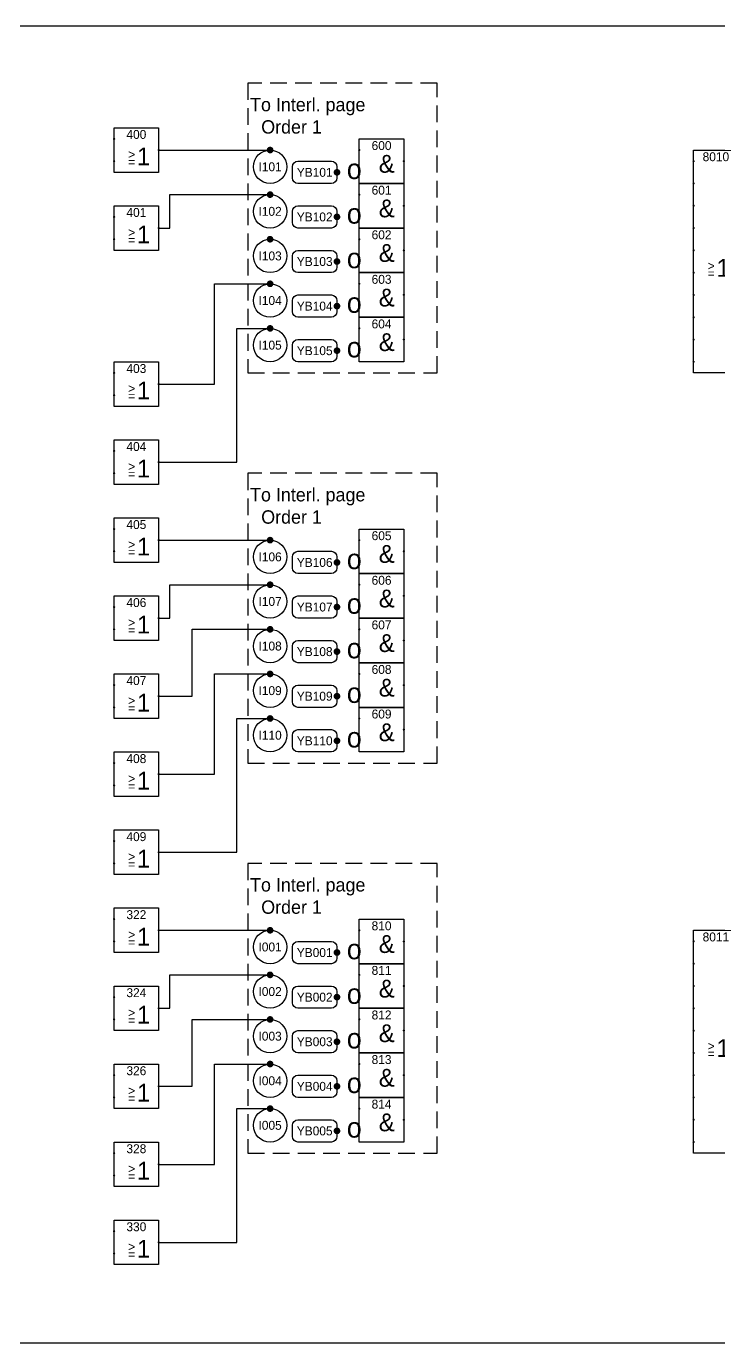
# Model space of a CAD drawing. Extents: x 0 to 2880, y 21 to 2078.
# Drawn here: x 311 to 621, y 40 to 630 of the extents above; entities that cross this region are included whole.
import ezdxf
from ezdxf.enums import TextEntityAlignment as Align

# ---------------------------------------------------------------- set-up
doc = ezdxf.new("R2010")
doc.units = 0
doc.header["$LTSCALE"] = 15
doc.header["$MEASUREMENT"] = 0
doc.linetypes.add('DASHED', pattern=[0.75, 0.5, -0.25])
doc.layers.get('0').update_dxf_attribs({"linetype": 'CONTINUOUS'})
doc.layers.add('1', color=7, linetype='CONTINUOUS')
doc.layers.add('1_COM', color=7, linetype='CONTINUOUS')
doc.styles.add('MONOTXT', font='MetsoMono.ttf')
doc.styles.get("Standard").update_dxf_attribs({"font": 'MetsoMono.ttf'})

# ---------------------------------------------------------------- blocks, each defined once
blk = doc.blocks.new('-LABEL_LEFT')
at = {"color": 7}
blk.add_lwpolyline([(-17.5, 5), (-2.5, 5, -0.41), (0, 2.5), (0, -2.5, -0.41), (-2.5, -5), (-17.5, -5, -0.41), (-20, -2.5), (-20, 2.5, -0.41), (-17.5, 5)], format="xyb", dxfattribs=at)
at = {"const_width": 1.5}
blk.add_lwpolyline([(0, -0.75, 1), (0, 0.75, 1)], format="xyb", close=True, dxfattribs=at)
at = {"color": 7}
for tag, p in [('$COMMENT1', (-23, 0)), ('$COMMENT2', (-23, -5))]:
    blk.add_attdef(tag, text='', height=4, dxfattribs=at).set_placement(p, align=Align.MIDDLE_RIGHT)
blk.add_attdef('$NAME', text='', height=4).set_placement((-10, 0), align=Align.MIDDLE)
at = {"flags": 2}
blk.add_attdef('$CP', (0, 0), '', height=2.5, dxfattribs=at)
blk = doc.blocks.new('-FADMINM')
at = {"color": 7}
blk.add_lwpolyline([(100, 40), (860, 40), (860, 630.5), (100, 630.5)], close=True, dxfattribs=at)
for tag, p in [('$DESTINATION', (248.61, 621.58)), ('$NAME', (107.28, 613.9)), ('$EXECUTION', (241.35, 609.39)), ('$ORDINAL', (241.35, 597.39))]:
    blk.add_attdef(tag, p, '', height=5)
blk = doc.blocks.new('-LOO2L')
at = {"color": 7, "const_width": 0.5}
for points in [[(-0.25, 0, 1), (0.25, 0, 1)], [(19.75, -5, 1), (20.25, -5, 1)], [(-0.25, -10, 1), (0.25, -10, 1)]]:
    blk.add_lwpolyline(points, format="xyb", close=True, dxfattribs=at)
blk.add_lwpolyline([(0, 5), (20, 5), (20, -15), (0, -15), (0, 5)])
at = {"color": 7}
for s, height, p in [('>', 4, (6.32, -8.93)), ('1', 8, (10.28, -11.87)), ('=', 4, (6.32, -12.36))]:
    blk.add_text(s, height=height, dxfattribs=at).set_placement(p)
for tag, p in [('NOTA', (-5.6, -3)), ('NOTO', (20, -8)), ('NOTB', (-5.6, -13))]:
    blk.add_attdef(tag, p, '', height=9)
for tag, p, height, flags in [('A<BIN', (-1.91, -1.95), 4, 2), ('B<BIN', (-1.91, -11.77), 4, 2), ('$&F-ROW1', (6.29, -13.8), 1, 3)]:
    blk.add_attdef(tag, p, '', height=height, dxfattribs=dict(at, flags=flags))
blk.add_attdef('$ORDER', text='', height=4).set_placement((10, 0), align=Align.CENTER)
at = {"color": 7, "flags": 2}
blk.add_attdef('O>BIN', text='', height=4, dxfattribs=at).set_placement((16.01, -6.95), align=Align.RIGHT)
at = {"flags": 3}
blk.add_attdef('$NAME', (0.75, -6.53), '', height=4, dxfattribs=at)
blk = doc.blocks.new('-LABELU')
at = {"const_width": 1.5}
blk.add_lwpolyline([(0, -0.75, 1), (0, 0.75, 1)], format="xyb", close=True, dxfattribs=at)
blk.add_circle((0, -7.5), 7.5)
at = {"flags": 2}
blk.add_attdef('$CP', (0, 0), '', height=2.5, dxfattribs=at)
blk.add_attdef('$NAME', text='', height=4).set_placement((0, -7.5), align=Align.MIDDLE)
at = {"color": 7}
for tag, p in [('$COMMENT1', (9.85, -6.58)), ('$COMMENT2', (9.85, -12.42))]:
    blk.add_attdef(tag, p, '', height=4, dxfattribs=at)
blk = doc.blocks.new('-LOO10L')
at = {"color": 7, "const_width": 0.5}
for points in [[(-0.25, 0, 1), (0.25, 0, 1)], [(-0.25, -10, 1), (0.25, -10, 1)], [(-0.25, -20, 1), (0.25, -20, 1)], [(-0.25, -30, 1), (0.25, -30, 1)], [(-0.25, -40, 1), (0.25, -40, 1)], [(19.75, -45, 1), (20.25, -45, 1)], [(-0.25, -50, 1), (0.25, -50, 1)], [(-0.25, -60, 1), (0.25, -60, 1)], [(-0.25, -70, 1), (0.25, -70, 1)], [(-0.25, -80, 1), (0.25, -80, 1)], [(-0.25, -90, 1), (0.25, -90, 1)]]:
    blk.add_lwpolyline(points, format="xyb", close=True, dxfattribs=at)
blk.add_lwpolyline([(0, 5), (20, 5), (20, -95), (0, -95), (0, 5)])
at = {"color": 7}
for s, height, p in [('>', 4, (6.32, -48.93)), ('1', 8, (10.28, -51.87)), ('=', 4, (6.32, -52.36))]:
    blk.add_text(s, height=height, dxfattribs=at).set_placement(p)
for tag, p in [('NOTA', (-5.6, -3)), ('NOTB', (-5.6, -13)), ('NOTC', (-5.6, -23)), ('NOTD', (-5.6, -33)), ('NOTE', (-5.6, -43)), ('NOTO', (20, -48)), ('NOTF', (-5.6, -53)), ('NOTG', (-5.6, -63)), ('NOTH', (-5.6, -73)), ('NOTI', (-5.6, -83)), ('NOTJ', (-5.6, -93))]:
    blk.add_attdef(tag, p, '', height=9)
for tag, p, height, flags in [('A<BIN', (-1.91, -1.95), 4, 2), ('B<BIN', (-1.91, -11.95), 4, 2), ('C<BIN', (-1.91, -21.77), 4, 2), ('D<BIN', (-1.91, -31.77), 4, 2), ('E<BIN', (-1.91, -41.77), 4, 2), ('F<BIN', (-1.91, -51.95), 4, 2), ('G<BIN', (-1.91, -61.95), 4, 2), ('H<BIN', (-1.91, -71.77), 4, 2), ('I<BIN', (-1.91, -81.77), 4, 2), ('J<BIN', (-1.91, -91.77), 4, 2), ('$&F-ROW1', (6.29, -93.8), 1, 3)]:
    blk.add_attdef(tag, p, '', height=height, dxfattribs=dict(at, flags=flags))
blk.add_attdef('$ORDER', text='', height=4).set_placement((10, 0), align=Align.CENTER)
at = {"color": 7, "flags": 2}
blk.add_attdef('O>BIN', text='', height=4, dxfattribs=at).set_placement((16.01, -46.95), align=Align.RIGHT)
at = {"flags": 3}
blk.add_attdef('$NAME', (0.75, -46.53), '', height=4, dxfattribs=at)
blk = doc.blocks.new('-LOA2L')
at = {"color": 7, "const_width": 0.5}
for points in [[(-0.25, 0, 1), (0.25, 0, 1)], [(19.75, -5, 1), (20.25, -5, 1)], [(-0.25, -10, 1), (0.25, -10, 1)]]:
    blk.add_lwpolyline(points, format="xyb", close=True, dxfattribs=at)
blk.add_lwpolyline([(0, 5), (20, 5), (20, -15), (0, -15), (0, 5)])
at = {"color": 7}
blk.add_text('&', height=8, dxfattribs=at).set_placement((8.74, -10.17))
for tag, p in [('NOTA', (-5.6, -3)), ('NOTO', (20, -8)), ('NOTB', (-5.6, -13))]:
    blk.add_attdef(tag, p, '', height=9)
for tag, p, height, flags in [('A<BIN', (-1.91, -1.95), 4, 2), ('B<BIN', (-1.91, -11.77), 4, 2), ('$&F-ROW1', (6.29, -13.8), 1, 3)]:
    blk.add_attdef(tag, p, '', height=height, dxfattribs=dict(at, flags=flags))
blk.add_attdef('$ORDER', text='', height=4).set_placement((10, 0), align=Align.CENTER)
at = {"color": 7, "flags": 2}
blk.add_attdef('O>BIN', text='', height=4, dxfattribs=at).set_placement((16.01, -6.95), align=Align.RIGHT)
at = {"flags": 3}
blk.add_attdef('$NAME', (0.75, -6.53), '', height=4, dxfattribs=at)

msp = doc.modelspace()

# ---------------------------------------------------------------- linework, layer by layer
at = {"layer": '1', "color": 7}
for points in [[(205, 580, 0, 0, 0), (345, 580, 0, 0, 0), (345, 580, 5, 0, 0), (350, 580, 0, 0, 0)], [(420, 575, 0, 0, 0), (455, 575, 0, 0, 0), (455, 575, 5, 0, 0), (460, 575, 0, 0, 0)], [(450, 565, 0, 0, 0), (455, 565, 0, 0, 0), (455, 565, 5, 0, 0), (460, 565, 0, 0, 0)], [(480, 570, 0, 0, 0), (565, 570, 0, 0, 0), (565, 570, 0, 0, 0), (605, 570, 0, 0, 0), (605, 570, 5, 0, 0), (610, 570, 0, 0, 0)], [(480, 395, 0, 0, 0), (535, 395, 0, 0, 0), (535, 560, 0, 0, 0), (605, 560, 0, 0, 0), (605, 560, 5, 0, 0), (610, 560, 0, 0, 0)], [(420, 555, 0, 0, 0), (455, 555, 0, 0, 0), (455, 555, 5, 0, 0), (460, 555, 0, 0, 0)], [(480, 550, 0, 0, 0), (565, 550, 0, 0, 0), (565, 550, 0, 0, 0), (605, 550, 0, 0, 0), (605, 550, 5, 0, 0), (610, 550, 0, 0, 0)], [(205, 545, 0, 0, 0), (345, 545, 0, 0, 0), (345, 545, 5, 0, 0), (350, 545, 0, 0, 0)], [(450, 545, 0, 0, 0), (455, 545, 0, 0, 0), (455, 545, 5, 0, 0), (460, 545, 0, 0, 0)], [(420, 535, 0, 0, 0), (455, 535, 0, 0, 0), (455, 535, 5, 0, 0), (460, 535, 0, 0, 0)], [(480, 375, 0, 0, 0), (550, 375, 0, 0, 0), (550, 540, 0, 0, 0), (605, 540, 0, 0, 0), (605, 540, 5, 0, 0), (610, 540, 0, 0, 0)], [(480, 530, 0, 0, 0), (565, 530, 0, 0, 0), (565, 530, 0, 0, 0), (605, 530, 0, 0, 0), (605, 530, 5, 0, 0), (610, 530, 0, 0, 0)], [(450, 525, 0, 0, 0), (455, 525, 0, 0, 0), (455, 525, 5, 0, 0), (460, 525, 0, 0, 0)], [(480, 355, 0, 0, 0), (565, 355, 0, 0, 0), (565, 520, 0, 0, 0), (605, 520, 0, 0, 0), (605, 520, 5, 0, 0), (610, 520, 0, 0, 0)], [(420, 515, 0, 0, 0), (455, 515, 0, 0, 0), (455, 515, 5, 0, 0), (460, 515, 0, 0, 0)], [(480, 510, 0, 0, 0), (565, 510, 0, 0, 0), (565, 510, 0, 0, 0), (605, 510, 0, 0, 0), (605, 510, 5, 0, 0), (610, 510, 0, 0, 0)], [(450, 505, 0, 0, 0), (455, 505, 0, 0, 0), (455, 505, 5, 0, 0), (460, 505, 0, 0, 0)], [(480, 335, 0, 0, 0), (580, 335, 0, 0, 0), (580, 500, 0, 0, 0), (605, 500, 0, 0, 0), (605, 500, 5, 0, 0), (610, 500, 0, 0, 0)], [(420, 495, 0, 0, 0), (455, 495, 0, 0, 0), (455, 495, 5, 0, 0), (460, 495, 0, 0, 0)], [(480, 490, 0, 0, 0), (565, 490, 0, 0, 0), (565, 490, 0, 0, 0), (605, 490, 0, 0, 0), (605, 490, 5, 0, 0), (610, 490, 0, 0, 0)], [(450, 485, 0, 0, 0), (455, 485, 0, 0, 0), (455, 485, 5, 0, 0), (460, 485, 0, 0, 0)], [(480, 315, 0, 0, 0), (595, 315, 0, 0, 0), (595, 480, 0, 0, 0), (605, 480, 0, 0, 0), (605, 480, 5, 0, 0), (610, 480, 0, 0, 0)], [(205, 475, 0, 0, 0), (345, 475, 0, 0, 0), (345, 475, 5, 0, 0), (350, 475, 0, 0, 0)], [(205, 440, 0, 0, 0), (345, 440, 0, 0, 0), (345, 440, 5, 0, 0), (350, 440, 0, 0, 0)], [(205, 405, 0, 0, 0), (345, 405, 0, 0, 0), (345, 405, 5, 0, 0), (350, 405, 0, 0, 0)], [(420, 400, 0, 0, 0), (455, 400, 0, 0, 0), (455, 400, 5, 0, 0), (460, 400, 0, 0, 0)], [(450, 390, 0, 0, 0), (455, 390, 0, 0, 0), (455, 390, 5, 0, 0), (460, 390, 0, 0, 0)], [(420, 380, 0, 0, 0), (455, 380, 0, 0, 0), (455, 380, 5, 0, 0), (460, 380, 0, 0, 0)], [(205, 370, 0, 0, 0), (345, 370, 0, 0, 0), (345, 370, 5, 0, 0), (350, 370, 0, 0, 0)], [(450, 370, 0, 0, 0), (455, 370, 0, 0, 0), (455, 370, 5, 0, 0), (460, 370, 0, 0, 0)], [(420, 360, 0, 0, 0), (455, 360, 0, 0, 0), (455, 360, 5, 0, 0), (460, 360, 0, 0, 0)], [(450, 350, 0, 0, 0), (455, 350, 0, 0, 0), (455, 350, 5, 0, 0), (460, 350, 0, 0, 0)], [(420, 340, 0, 0, 0), (455, 340, 0, 0, 0), (455, 340, 5, 0, 0), (460, 340, 0, 0, 0)], [(205, 335, 0, 0, 0), (345, 335, 0, 0, 0), (345, 335, 5, 0, 0), (350, 335, 0, 0, 0)], [(450, 330, 0, 0, 0), (455, 330, 0, 0, 0), (455, 330, 5, 0, 0), (460, 330, 0, 0, 0)], [(420, 320, 0, 0, 0), (455, 320, 0, 0, 0), (455, 320, 5, 0, 0), (460, 320, 0, 0, 0)], [(450, 310, 0, 0, 0), (455, 310, 0, 0, 0), (455, 310, 5, 0, 0), (460, 310, 0, 0, 0)], [(205, 300, 0, 0, 0), (345, 300, 0, 0, 0), (345, 300, 5, 0, 0), (350, 300, 0, 0, 0)], [(205, 265, 0, 0, 0), (345, 265, 0, 0, 0), (345, 265, 5, 0, 0), (350, 265, 0, 0, 0)], [(205, 230, 0, 0, 0), (345, 230, 0, 0, 0), (345, 230, 5, 0, 0), (350, 230, 0, 0, 0)], [(420, 225, 0, 0, 0), (455, 225, 0, 0, 0), (455, 225, 5, 0, 0), (460, 225, 0, 0, 0)], [(480, 220, 0, 0, 0), (565, 220, 0, 0, 0), (565, 220, 0, 0, 0), (605, 220, 0, 0, 0), (605, 220, 5, 0, 0), (610, 220, 0, 0, 0)], [(450, 215, 0, 0, 0), (455, 215, 0, 0, 0), (455, 215, 5, 0, 0), (460, 215, 0, 0, 0)], [(420, 205, 0, 0, 0), (455, 205, 0, 0, 0), (455, 205, 5, 0, 0), (460, 205, 0, 0, 0)], [(480, 200, 0, 0, 0), (565, 200, 0, 0, 0), (565, 200, 0, 0, 0), (605, 200, 0, 0, 0), (605, 200, 5, 0, 0), (610, 200, 0, 0, 0)], [(205, 195, 0, 0, 0), (345, 195, 0, 0, 0), (345, 195, 5, 0, 0), (350, 195, 0, 0, 0)], [(450, 195, 0, 0, 0), (455, 195, 0, 0, 0), (455, 195, 5, 0, 0), (460, 195, 0, 0, 0)], [(420, 185, 0, 0, 0), (455, 185, 0, 0, 0), (455, 185, 5, 0, 0), (460, 185, 0, 0, 0)], [(450, 175, 0, 0, 0), (455, 175, 0, 0, 0), (455, 175, 5, 0, 0), (460, 175, 0, 0, 0)], [(480, 180, 0, 0, 0), (565, 180, 0, 0, 0), (565, 180, 0, 0, 0), (605, 180, 0, 0, 0), (605, 180, 5, 0, 0), (610, 180, 0, 0, 0)], [(420, 165, 0, 0, 0), (455, 165, 0, 0, 0), (455, 165, 5, 0, 0), (460, 165, 0, 0, 0)], [(205, 160, 0, 0, 0), (345, 160, 0, 0, 0), (345, 160, 5, 0, 0), (350, 160, 0, 0, 0)], [(480, 160, 0, 0, 0), (565, 160, 0, 0, 0), (565, 160, 0, 0, 0), (605, 160, 0, 0, 0), (605, 160, 5, 0, 0), (610, 160, 0, 0, 0)], [(450, 155, 0, 0, 0), (455, 155, 0, 0, 0), (455, 155, 5, 0, 0), (460, 155, 0, 0, 0)], [(420, 145, 0, 0, 0), (455, 145, 0, 0, 0), (455, 145, 5, 0, 0), (460, 145, 0, 0, 0)], [(480, 140, 0, 0, 0), (565, 140, 0, 0, 0), (565, 140, 0, 0, 0), (605, 140, 0, 0, 0), (605, 140, 5, 0, 0), (610, 140, 0, 0, 0)], [(450, 135, 0, 0, 0), (455, 135, 0, 0, 0), (455, 135, 5, 0, 0), (460, 135, 0, 0, 0)], [(205, 125, 0, 0, 0), (345, 125, 0, 0, 0), (345, 125, 5, 0, 0), (350, 125, 0, 0, 0)], [(205, 90, 0, 0, 0), (345, 90, 0, 0, 0), (345, 90, 5, 0, 0), (350, 90, 0, 0, 0)]]:
    msp.add_lwpolyline(points, format="xyseb", dxfattribs=at)
for points in [[(370, 575), (375, 575), (375, 575), (415, 575), (415, 575), (420, 575)], [(370, 540), (375, 540), (375, 555), (415, 555), (415, 555), (420, 555)], [(370, 470), (395, 470), (395, 515), (415, 515), (415, 515), (420, 515)], [(370, 435), (405, 435), (405, 495), (415, 495), (415, 495), (420, 495)], [(370, 400), (375, 400), (375, 400), (415, 400), (415, 400), (420, 400)], [(370, 365), (375, 365), (375, 380), (415, 380), (415, 380), (420, 380)], [(370, 330), (385, 330), (385, 360), (415, 360), (415, 360), (420, 360)], [(370, 295), (395, 295), (395, 340), (415, 340), (415, 340), (420, 340)], [(370, 260), (405, 260), (405, 320), (415, 320), (415, 320), (420, 320)], [(370, 225), (375, 225), (375, 225), (415, 225), (415, 225), (420, 225)], [(370, 190), (375, 190), (375, 205), (415, 205), (415, 205), (420, 205)], [(370, 155), (385, 155), (385, 185), (415, 185), (415, 185), (420, 185)], [(370, 120), (395, 120), (395, 165), (415, 165), (415, 165), (420, 165)], [(370, 85), (405, 85), (405, 145), (415, 145), (415, 145), (420, 145)]]:
    msp.add_lwpolyline(points, dxfattribs=at)
at = {"layer": '1_COM', "color": 6, "linetype": 'DASHED'}
for points in [[(410, 605), (410, 475), (495, 475), (495, 605), (410, 605)], [(410, 430), (410, 300), (495, 300), (495, 430), (410, 430)], [(410, 255), (410, 125), (495, 125), (495, 255), (410, 255)]]:
    msp.add_lwpolyline(points, dxfattribs=at)

# ---------------------------------------------------------------- block references
at = {"layer": '1', "color": 7}
msp.add_blockref('-FADMINM', (0, 0), dxfattribs=at)
ref = msp.add_blockref('-LOO2L', (350, 580), dxfattribs=at)
ref.add_attrib('$ORDER', '400', dxfattribs={"height": 4}).set_placement((360, 580), align=Align.CENTER)
ref = msp.add_blockref('-LOA2L', (460, 575), dxfattribs=at)
ref.add_attrib('$ORDER', '600', dxfattribs={"height": 4}).set_placement((470, 575), align=Align.CENTER)
ref.add_attrib('NOTB', 'o', (454.4, 562), dxfattribs={"height": 9})
ref = msp.add_blockref('-LABELU', (420, 575), dxfattribs=at)
ref.add_attrib('$NAME', 'I101', dxfattribs={"height": 4}).set_placement((420, 567.5), align=Align.MIDDLE)
ref = msp.add_blockref('-LOO10L', (610, 570), dxfattribs=at)
ref.add_attrib('$ORDER', '8010', dxfattribs={"height": 4}).set_placement((620, 570), align=Align.CENTER)
ref = msp.add_blockref('-LABEL_LEFT', (450, 565), dxfattribs=at)
ref.add_attrib('$NAME', 'YB101', dxfattribs={"height": 4}).set_placement((440, 565), align=Align.MIDDLE)
ref = msp.add_blockref('-LABELU', (420, 555), dxfattribs=at)
ref.add_attrib('$NAME', 'I102', dxfattribs={"height": 4}).set_placement((420, 547.5), align=Align.MIDDLE)
ref = msp.add_blockref('-LOA2L', (460, 555), dxfattribs=at)
ref.add_attrib('$ORDER', '601', dxfattribs={"height": 4}).set_placement((470, 555), align=Align.CENTER)
ref.add_attrib('NOTB', 'o', (454.4, 542), dxfattribs={"height": 9})
ref = msp.add_blockref('-LOO2L', (350, 545), dxfattribs=at)
ref.add_attrib('$ORDER', '401', dxfattribs={"height": 4}).set_placement((360, 545), align=Align.CENTER)
ref = msp.add_blockref('-LABEL_LEFT', (450, 545), dxfattribs=at)
ref.add_attrib('$NAME', 'YB102', dxfattribs={"height": 4}).set_placement((440, 545), align=Align.MIDDLE)
ref = msp.add_blockref('-LOA2L', (460, 535), dxfattribs=at)
ref.add_attrib('$ORDER', '602', dxfattribs={"height": 4}).set_placement((470, 535), align=Align.CENTER)
ref.add_attrib('NOTB', 'o', (454.4, 522), dxfattribs={"height": 9})
ref = msp.add_blockref('-LABELU', (420, 535), dxfattribs=at)
ref.add_attrib('$NAME', 'I103', dxfattribs={"height": 4}).set_placement((420, 527.5), align=Align.MIDDLE)
ref = msp.add_blockref('-LABEL_LEFT', (450, 525), dxfattribs=at)
ref.add_attrib('$NAME', 'YB103', dxfattribs={"height": 4}).set_placement((440, 525), align=Align.MIDDLE)
ref = msp.add_blockref('-LOA2L', (460, 515), dxfattribs=at)
ref.add_attrib('$ORDER', '603', dxfattribs={"height": 4}).set_placement((470, 515), align=Align.CENTER)
ref.add_attrib('NOTB', 'o', (454.4, 502), dxfattribs={"height": 9})
ref = msp.add_blockref('-LABELU', (420, 515), dxfattribs=at)
ref.add_attrib('$NAME', 'I104', dxfattribs={"height": 4}).set_placement((420, 507.5), align=Align.MIDDLE)
ref = msp.add_blockref('-LABEL_LEFT', (450, 505), dxfattribs=at)
ref.add_attrib('$NAME', 'YB104', dxfattribs={"height": 4}).set_placement((440, 505), align=Align.MIDDLE)
ref = msp.add_blockref('-LABELU', (420, 495), dxfattribs=at)
ref.add_attrib('$NAME', 'I105', dxfattribs={"height": 4}).set_placement((420, 487.5), align=Align.MIDDLE)
ref = msp.add_blockref('-LOA2L', (460, 495), dxfattribs=at)
ref.add_attrib('$ORDER', '604', dxfattribs={"height": 4}).set_placement((470, 495), align=Align.CENTER)
ref.add_attrib('NOTB', 'o', (454.4, 482), dxfattribs={"height": 9})
ref = msp.add_blockref('-LABEL_LEFT', (450, 485), dxfattribs=at)
ref.add_attrib('$NAME', 'YB105', dxfattribs={"height": 4}).set_placement((440, 485), align=Align.MIDDLE)
ref = msp.add_blockref('-LOO2L', (350, 475), dxfattribs=at)
ref.add_attrib('$ORDER', '403', dxfattribs={"height": 4}).set_placement((360, 475), align=Align.CENTER)
ref = msp.add_blockref('-LOO2L', (350, 440), dxfattribs=at)
ref.add_attrib('$ORDER', '404', dxfattribs={"height": 4}).set_placement((360, 440), align=Align.CENTER)
ref = msp.add_blockref('-LOO2L', (350, 405), dxfattribs=at)
ref.add_attrib('$ORDER', '405', dxfattribs={"height": 4}).set_placement((360, 405), align=Align.CENTER)
ref = msp.add_blockref('-LOA2L', (460, 400), dxfattribs=at)
ref.add_attrib('$ORDER', '605', dxfattribs={"height": 4}).set_placement((470, 400), align=Align.CENTER)
ref.add_attrib('NOTB', 'o', (454.4, 387), dxfattribs={"height": 9})
ref = msp.add_blockref('-LABELU', (420, 400), dxfattribs=at)
ref.add_attrib('$NAME', 'I106', dxfattribs={"height": 4}).set_placement((420, 392.5), align=Align.MIDDLE)
ref = msp.add_blockref('-LABEL_LEFT', (450, 390), dxfattribs=at)
ref.add_attrib('$NAME', 'YB106', dxfattribs={"height": 4}).set_placement((440, 390), align=Align.MIDDLE)
ref = msp.add_blockref('-LOA2L', (460, 380), dxfattribs=at)
ref.add_attrib('$ORDER', '606', dxfattribs={"height": 4}).set_placement((470, 380), align=Align.CENTER)
ref.add_attrib('NOTB', 'o', (454.4, 367), dxfattribs={"height": 9})
ref = msp.add_blockref('-LABELU', (420, 380), dxfattribs=at)
ref.add_attrib('$NAME', 'I107', dxfattribs={"height": 4}).set_placement((420, 372.5), align=Align.MIDDLE)
ref = msp.add_blockref('-LOO2L', (350, 370), dxfattribs=at)
ref.add_attrib('$ORDER', '406', dxfattribs={"height": 4}).set_placement((360, 370), align=Align.CENTER)
ref = msp.add_blockref('-LABEL_LEFT', (450, 370), dxfattribs=at)
ref.add_attrib('$NAME', 'YB107', dxfattribs={"height": 4}).set_placement((440, 370), align=Align.MIDDLE)
ref = msp.add_blockref('-LABELU', (420, 360), dxfattribs=at)
ref.add_attrib('$NAME', 'I108', dxfattribs={"height": 4}).set_placement((420, 352.5), align=Align.MIDDLE)
ref = msp.add_blockref('-LOA2L', (460, 360), dxfattribs=at)
ref.add_attrib('$ORDER', '607', dxfattribs={"height": 4}).set_placement((470, 360), align=Align.CENTER)
ref.add_attrib('NOTB', 'o', (454.4, 347), dxfattribs={"height": 9})
ref = msp.add_blockref('-LABEL_LEFT', (450, 350), dxfattribs=at)
ref.add_attrib('$NAME', 'YB108', dxfattribs={"height": 4}).set_placement((440, 350), align=Align.MIDDLE)
ref = msp.add_blockref('-LOA2L', (460, 340), dxfattribs=at)
ref.add_attrib('$ORDER', '608', dxfattribs={"height": 4}).set_placement((470, 340), align=Align.CENTER)
ref.add_attrib('NOTB', 'o', (454.4, 327), dxfattribs={"height": 9})
ref = msp.add_blockref('-LOO2L', (350, 335), dxfattribs=at)
ref.add_attrib('$ORDER', '407', dxfattribs={"height": 4}).set_placement((360, 335), align=Align.CENTER)
ref = msp.add_blockref('-LABELU', (420, 340), dxfattribs=at)
ref.add_attrib('$NAME', 'I109', dxfattribs={"height": 4}).set_placement((420, 332.5), align=Align.MIDDLE)
ref = msp.add_blockref('-LABEL_LEFT', (450, 330), dxfattribs=at)
ref.add_attrib('$NAME', 'YB109', dxfattribs={"height": 4}).set_placement((440, 330), align=Align.MIDDLE)
ref = msp.add_blockref('-LOA2L', (460, 320), dxfattribs=at)
ref.add_attrib('$ORDER', '609', dxfattribs={"height": 4}).set_placement((470, 320), align=Align.CENTER)
ref.add_attrib('NOTB', 'o', (454.4, 307), dxfattribs={"height": 9})
ref = msp.add_blockref('-LABELU', (420, 320), dxfattribs=at)
ref.add_attrib('$NAME', 'I110', dxfattribs={"height": 4}).set_placement((420, 312.5), align=Align.MIDDLE)
ref = msp.add_blockref('-LABEL_LEFT', (450, 310), dxfattribs=at)
ref.add_attrib('$NAME', 'YB110', dxfattribs={"height": 4}).set_placement((440, 310), align=Align.MIDDLE)
ref = msp.add_blockref('-LOO2L', (350, 300), dxfattribs=at)
ref.add_attrib('$ORDER', '408', dxfattribs={"height": 4}).set_placement((360, 300), align=Align.CENTER)
ref = msp.add_blockref('-LOO2L', (350, 265), dxfattribs=at)
ref.add_attrib('$ORDER', '409', dxfattribs={"height": 4}).set_placement((360, 265), align=Align.CENTER)
ref = msp.add_blockref('-LOO2L', (350, 230), dxfattribs=at)
ref.add_attrib('$ORDER', '322', dxfattribs={"height": 4}).set_placement((360, 230), align=Align.CENTER)
ref = msp.add_blockref('-LABELU', (420, 225), dxfattribs=at)
ref.add_attrib('$NAME', 'I001', dxfattribs={"height": 4}).set_placement((420, 217.5), align=Align.MIDDLE)
ref = msp.add_blockref('-LOA2L', (460, 225), dxfattribs=at)
ref.add_attrib('$ORDER', '810', dxfattribs={"height": 4}).set_placement((470, 225), align=Align.CENTER)
ref.add_attrib('NOTB', 'o', (454.4, 212), dxfattribs={"height": 9})
ref = msp.add_blockref('-LOO10L', (610, 220), dxfattribs=at)
ref.add_attrib('$ORDER', '8011', dxfattribs={"height": 4}).set_placement((620, 220), align=Align.CENTER)
ref = msp.add_blockref('-LABEL_LEFT', (450, 215), dxfattribs=at)
ref.add_attrib('$NAME', 'YB001', dxfattribs={"height": 4}).set_placement((440, 215), align=Align.MIDDLE)
ref = msp.add_blockref('-LOA2L', (460, 205), dxfattribs=at)
ref.add_attrib('$ORDER', '811', dxfattribs={"height": 4}).set_placement((470, 205), align=Align.CENTER)
ref.add_attrib('NOTB', 'o', (454.4, 192), dxfattribs={"height": 9})
ref = msp.add_blockref('-LABELU', (420, 205), dxfattribs=at)
ref.add_attrib('$NAME', 'I002', dxfattribs={"height": 4}).set_placement((420, 197.5), align=Align.MIDDLE)
ref = msp.add_blockref('-LOO2L', (350, 195), dxfattribs=at)
ref.add_attrib('$ORDER', '324', dxfattribs={"height": 4}).set_placement((360, 195), align=Align.CENTER)
ref = msp.add_blockref('-LABEL_LEFT', (450, 195), dxfattribs=at)
ref.add_attrib('$NAME', 'YB002', dxfattribs={"height": 4}).set_placement((440, 195), align=Align.MIDDLE)
ref = msp.add_blockref('-LOA2L', (460, 185), dxfattribs=at)
ref.add_attrib('$ORDER', '812', dxfattribs={"height": 4}).set_placement((470, 185), align=Align.CENTER)
ref.add_attrib('NOTB', 'o', (454.4, 172), dxfattribs={"height": 9})
ref = msp.add_blockref('-LABELU', (420, 185), dxfattribs=at)
ref.add_attrib('$NAME', 'I003', dxfattribs={"height": 4}).set_placement((420, 177.5), align=Align.MIDDLE)
ref = msp.add_blockref('-LABEL_LEFT', (450, 175), dxfattribs=at)
ref.add_attrib('$NAME', 'YB003', dxfattribs={"height": 4}).set_placement((440, 175), align=Align.MIDDLE)
ref = msp.add_blockref('-LABELU', (420, 165), dxfattribs=at)
ref.add_attrib('$NAME', 'I004', dxfattribs={"height": 4}).set_placement((420, 157.5), align=Align.MIDDLE)
ref = msp.add_blockref('-LOA2L', (460, 165), dxfattribs=at)
ref.add_attrib('$ORDER', '813', dxfattribs={"height": 4}).set_placement((470, 165), align=Align.CENTER)
ref.add_attrib('NOTB', 'o', (454.4, 152), dxfattribs={"height": 9})
ref = msp.add_blockref('-LOO2L', (350, 160), dxfattribs=at)
ref.add_attrib('$ORDER', '326', dxfattribs={"height": 4}).set_placement((360, 160), align=Align.CENTER)
ref = msp.add_blockref('-LABEL_LEFT', (450, 155), dxfattribs=at)
ref.add_attrib('$NAME', 'YB004', dxfattribs={"height": 4}).set_placement((440, 155), align=Align.MIDDLE)
ref = msp.add_blockref('-LOA2L', (460, 145), dxfattribs=at)
ref.add_attrib('$ORDER', '814', dxfattribs={"height": 4}).set_placement((470, 145), align=Align.CENTER)
ref.add_attrib('NOTB', 'o', (454.4, 132), dxfattribs={"height": 9})
ref = msp.add_blockref('-LABELU', (420, 145), dxfattribs=at)
ref.add_attrib('$NAME', 'I005', dxfattribs={"height": 4}).set_placement((420, 137.5), align=Align.MIDDLE)
ref = msp.add_blockref('-LABEL_LEFT', (450, 135), dxfattribs=at)
ref.add_attrib('$NAME', 'YB005', dxfattribs={"height": 4}).set_placement((440, 135), align=Align.MIDDLE)
ref = msp.add_blockref('-LOO2L', (350, 125), dxfattribs=at)
ref.add_attrib('$ORDER', '328', dxfattribs={"height": 4}).set_placement((360, 125), align=Align.CENTER)
ref = msp.add_blockref('-LOO2L', (350, 90), dxfattribs=at)
ref.add_attrib('$ORDER', '330', dxfattribs={"height": 4}).set_placement((360, 90), align=Align.CENTER)

# ---------------------------------------------------------------- texts
at = {"layer": '1_COM', "color": 6, "style": 'MONOTXT'}
for s, p in [('To Interl. page', (411.01, 592.39)), ('Order 1', (416.01, 582.39)), ('To Interl. page', (411.01, 417.39)), ('Order 1', (416.01, 407.39)), ('To Interl. page', (411.01, 242.39)), ('Order 1', (416.01, 232.39))]:
    msp.add_text(s, height=6, dxfattribs=at).set_placement(p)

doc.saveas('drawing.dxf')
